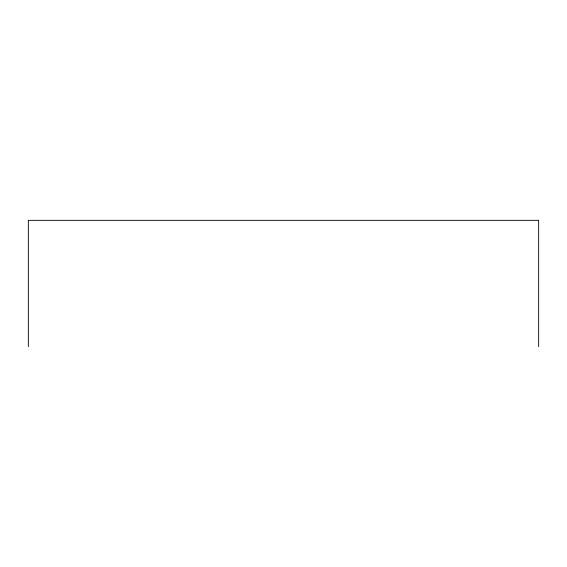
<?xml version="1.0" encoding="UTF-8"?>
<svg xmlns="http://www.w3.org/2000/svg" width="567" height="567" viewBox="0 0 567 567"><rect width="100%" height="100%" fill="white"/><g stroke="black" fill="none" stroke-linecap="round" stroke-linejoin="round"><path stroke-width="0.85" d="M538.65 346.664L538.65 220.336L28.35 220.336L28.35 346.664"/></g></svg>
